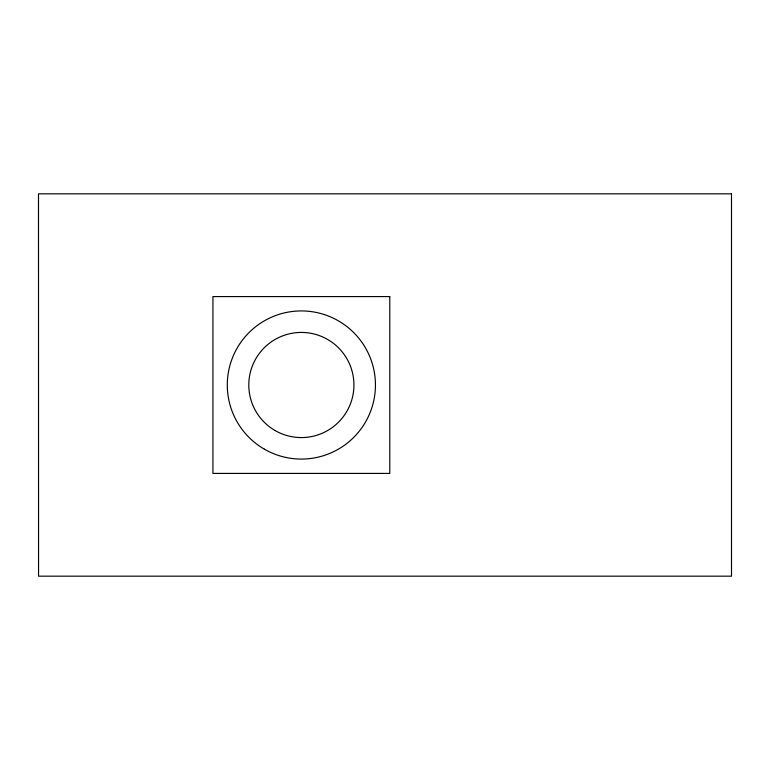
<?xml version="1.0" encoding="UTF-8"?>
<svg xmlns="http://www.w3.org/2000/svg" width="770" height="770" viewBox="0 0 770 770"><rect width="100%" height="100%" fill="white"/><g stroke="black" fill="none" stroke-linecap="round" stroke-linejoin="round"><path stroke-width="1.16" d="M731.5 193.828L38.5 193.828L38.558 576.172L731.5 576.172L731.5 193.828M389.784 296.585L212.944 296.585L212.944 473.415L389.784 473.415L389.784 296.585M275.073 430.526A52.572 52.572 0 0 0 353.931 385A52.572 52.572 0 0 0 275.073 339.474A52.572 52.572 0 0 0 275.073 430.526M264.322 449.151A74.084 74.084 0 0 0 375.442 385A74.084 74.084 0 0 0 264.322 320.849A74.084 74.084 0 0 0 264.322 449.151"/></g></svg>
